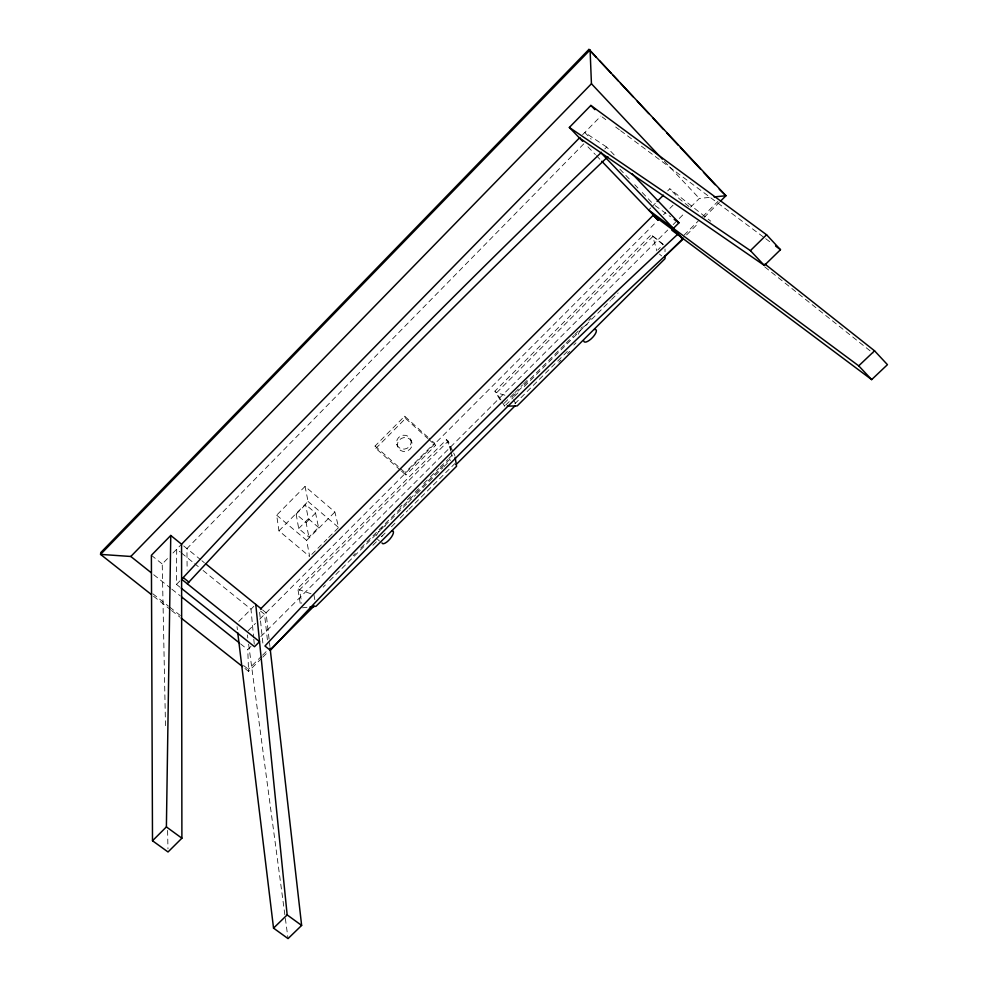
<?xml version="1.0" encoding="UTF-8"?>
<svg xmlns="http://www.w3.org/2000/svg" width="988" height="988" viewBox="0 0 988 988"><rect width="100%" height="100%" fill="white"/><g stroke="black" fill="none" stroke-linecap="round" stroke-linejoin="round"><path stroke-width="0.74" stroke-dasharray="4.94 3.71" d="M180.1 587.28L176.494 584.402L176.704 549.167L180.298 552.07M165.49 725.686L162.23 563.987L167.602 558.492M172.974 553.008L181.57 544.227M582.636 134.664L600.914 116.028M583.797 143.84L186.942 548.575L187.127 569.99M176.494 584.402L180.569 580.265M604.779 148.99L606.669 147.064L616.24 157.092M276.665 515.168L306.651 540.399L309.652 556.553L278.962 530.852L276.665 515.168L305.057 486.417L334.895 511.994L338.588 527.518L327.868 538.275M278.962 530.852L308.058 501.459L305.057 486.417M296.141 514.106L305.588 504.559L315.555 513.044L318.531 527.419L308.886 537.126L298.697 528.531L296.141 514.106L306.119 522.553L308.886 537.126M400.362 470.115L375.848 448.391L375.07 446.033L404.648 416.195L427.841 437.141M375.848 448.391L405.562 418.43L404.648 416.195M298.697 528.531L308.355 518.786L305.588 504.559M306.119 522.553L315.555 513.044M306.651 540.399L334.895 511.994M238.775 621.477L253.854 606.336M648.622 210.036L650.746 207.912M651.808 206.85L656.044 202.602M667.69 190.906L669.802 188.782L710.755 221.189M311.788 554.392L326.793 539.349M434.461 443.13L435.486 445.465L405.932 475.055L405.031 472.61L434.461 443.13L428.94 438.141M248.05 630.826L255.472 623.391M259.721 619.143L656.934 221.337M663.504 214.742L665.628 212.63M669.852 208.394L673.026 205.22M300.204 603.347L297.796 588.379L446.477 439.611L448.182 441.154L453.072 451.726M499.99 399.683L494.914 391.149L651.166 234.798L663.343 244.431L657.885 249.878M244.95 668.493L248.556 671.346L247.766 649.61L253.224 644.151M260.857 636.531L667.69 230.043M673.149 224.597L684.054 213.692M690.6 207.159L699.331 198.44L711.15 197.23M399.807 507.424L401.993 505.251M407.439 499.817L410.699 496.556M415.059 492.209L419.418 487.862M423.766 483.515L429.212 478.069M430.311 476.982L439.018 468.287M440.105 467.201L447.737 459.593M448.824 458.506L453.183 454.159L454.925 455.74L453.677 453.047M513.809 393.656L502.892 404.561L504.621 406.167L501.706 401.289M514.896 392.569L522.541 384.95M523.628 383.863L528 379.503M353.136 555.676L355.31 553.502M360.756 548.068L452.232 456.802L451.133 452.529M511.858 397.3L565.013 344.269M566.099 343.194L573.695 335.611M574.781 334.537L582.377 326.954M588.885 320.458L591.046 318.297M323.175 587.168L325.348 584.995M329.708 580.648L407.019 503.534M408.106 502.447L415.726 494.84M416.813 493.753L434.238 476.377M435.325 475.29L442.945 467.695M444.032 466.608L450.565 460.087M505.708 405.08L513.352 397.46M514.439 396.373L519.898 390.939M524.258 386.58L610.461 300.587M611.56 299.5L618.105 292.967M261.659 658.28L248.556 671.346L248.383 669.321L261.487 656.267M262.586 655.18L266.945 650.82M372.871 545.265L377.243 540.905M381.603 536.558L385.975 532.211M391.433 526.765L395.805 522.417M400.177 518.058L407.822 510.438M408.909 509.351L454.776 463.644M514.834 403.796L568.335 350.468M573.793 345.034L575.979 342.848M684.091 235.119L698.281 220.966M702.653 216.619L717.943 201.379M262.759 657.193L268.217 651.747M558.8 362.25L560.986 360.077M567.544 353.543L569.718 351.37M686.611 234.909L698.627 222.942M704.086 217.496L719.388 202.268M302.476 607.805L306.996 607.299M504.93 395.225L496.606 392.73L494.914 391.149M311.047 593.788L299.537 589.824L297.796 588.379M606.669 147.064L584.773 132.466L591.157 139.135M655.106 205.59L670.617 216.792M602.149 116.942L605.829 119.696M615.672 127.02L619.365 129.761M620.588 130.675L764.49 237.799M765.725 238.713L770.64 242.381M153.498 596.221L170.344 609.534M171.542 610.485L179.964 617.142M662.763 244.382L651.166 234.798M152.794 593.739L168.516 606.175M169.726 607.126L180.619 615.746M243.542 665.492L248.383 669.321M688.982 206.529L679.361 198.872L669.802 188.782M764.761 266.908L873.022 353.173M153.72 574.72L170.591 588.156M171.801 589.12L180.248 595.838M240.529 643.843L247.766 649.61M151.386 555.293L162.23 563.987M181.496 553.033L193.475 562.728M194.673 563.691L198.267 566.593M203.059 570.471L250.989 609.213L253.669 637.705M183.706 545.956L200.712 559.751M201.91 560.715L204.294 562.666M262.647 609.979L266.081 612.77L269.909 646.485M659.453 254.101L661.676 255.917M308.355 518.786L318.531 527.419M308.058 501.459L338.588 527.518M377.54 539.349L379.503 541.029M375.07 446.033L399.276 467.497M400.424 468.522L405.031 472.61M401.474 471.103L405.932 475.055M405.562 418.43L427.718 438.462M428.829 439.462L435.486 445.465M587.934 146.817L595.394 154.585M596.456 155.684L600.716 160.13M619.871 169.158L630.517 180.273M634.765 184.719L637.952 188.053M642.212 192.499L653.908 204.738M664.418 161.328L699.331 198.44M513.389 399.757L515.662 403.45M500.978 400.066L496.606 392.73L652.809 236.503L656.822 250.841M446.477 439.611L451.355 450.195M410.946 440.031A7.398 6.928 -20.9 0 1 402.005 448.997A7.398 6.928 -20.9 0 1 398.646 437.486A7.398 6.928 -20.9 0 1 410.946 440.031L411.873 442.352A7.435 6.953 -20.9 0 1 402.882 451.355A7.435 6.953 -20.9 0 1 399.523 439.796A7.435 6.953 -20.9 0 1 411.873 442.352M396.793 444.328L397.658 446.675M450.763 451.108L448.182 441.154L299.537 589.824L301.748 603.31M313.925 594.788L314.974 600.531M247.395 634.938L247.803 637.989M248.618 644.09L288.051 938.6M237.021 626.664L237.392 629.726M267.402 639.891L264.549 614.301L259.399 610.127L263.03 644.621M253.805 639.211L254.509 646.708M167.602 830.414L167.972 848.89M665.023 248.939L665.023 251.718M382.776 535.348A8.213 2.816 -49.2 0 1 381.257 536.719M376.44 535.558A8.213 2.816 -49.2 0 1 386.296 525.74M578.276 334.253A8.46 2.952 -45.5 0 1 588.638 323.941"/><path stroke-width="1.48" d="M152.498 840.763L166.392 826.919L170.763 535.459L181.57 544.227L181.891 838.207L168.034 851.977L152.498 840.763L151.386 555.293L170.763 535.459M181.298 588.243L254.509 646.708L259.535 641.681L181.594 579.227L183.225 577.572C318.272 431.583 457.889 289.842 601.494 152.276M187.251 583.76L188.881 582.105C324.089 436.004 463.952 294.226 607.867 156.697M720.474 201.182L725.945 195.735L588.947 49.4L100.764 552.588L100.554 554.392L151.09 594.319M130.811 556.479L591.442 83.758L590.083 49.919L100.554 554.392L130.811 556.479L151.3 572.793M582.611 141.272L569.347 127.44L590.861 105.42L766.589 234.774L780.483 249.705L764.329 265.439L579.413 137.937M181.557 544.215L579.845 137.505M657.094 201.54L663.454 195.155M260.486 609.04L653.229 215.248L678.188 233.847L683.19 239.071C540.584 371.031 402.709 508.104 270.354 650.339L264.957 646.016C397.497 503.534 535.496 366.165 678.188 233.847M632.184 173.802L678.966 222.819L673.384 228.401L601.013 152.831M270.403 649.573L314.098 606.039M456.11 464.558L515.106 405.784M664.763 256.682L683.338 238.182M569.347 127.44L750.398 250.619L766.589 234.774M270.082 648.017L301.636 925.435L288.051 938.6L273.54 928.127L287.162 914.9L255.769 604.409M648.622 210.036L858.72 365.844L874.553 350.814L887.446 364.671L871.663 379.614L671.791 230.192M309.997 606.953L316.012 606.274L456.567 466.287L455.159 457.246M714.114 196.933L725.945 195.735L719.239 189.214M507.412 406.117L517.193 405.907L665.023 258.658L665.023 255.88M674.187 219.373L678.966 222.819M166.392 826.919L181.891 838.207M287.162 914.9L301.636 925.435M775.568 246.037L780.483 249.705M680.794 237.281L683.19 239.071M181.174 618.093L242.542 666.591M764.959 264.068L874.553 350.814M181.446 596.801L239.331 642.892M183.225 577.572L188.881 582.105M205.492 563.629L261.499 609.053M601.778 161.242L658.218 220.04M653.229 215.248L658.02 220.238M590.861 105.42L594.887 109.656M750.398 250.619L764.329 265.439M858.72 365.844L871.663 379.614M591.442 83.758L662.306 159.08M588.947 49.4L596.295 57.292M599.457 60.676L611.016 73.075M613.116 75.335L618.365 80.967M620.464 83.227L633.073 96.762M637.285 101.27L648.844 113.669M653.043 118.177L663.553 129.453M666.702 132.837L678.262 145.236M680.361 147.496L700.331 168.923M703.481 172.307L715.04 184.707M237.762 632.789L273.54 928.127M392.137 530.791A8.2 2.853 -49.2 0 1 390.099 538.843A8.2 2.853 -49.2 0 1 381.998 542.931M594.257 329.486A8.447 2.976 -45.4 0 1 592.8 337.229A8.447 2.976 -45.4 0 1 583.784 340.922"/></g></svg>
